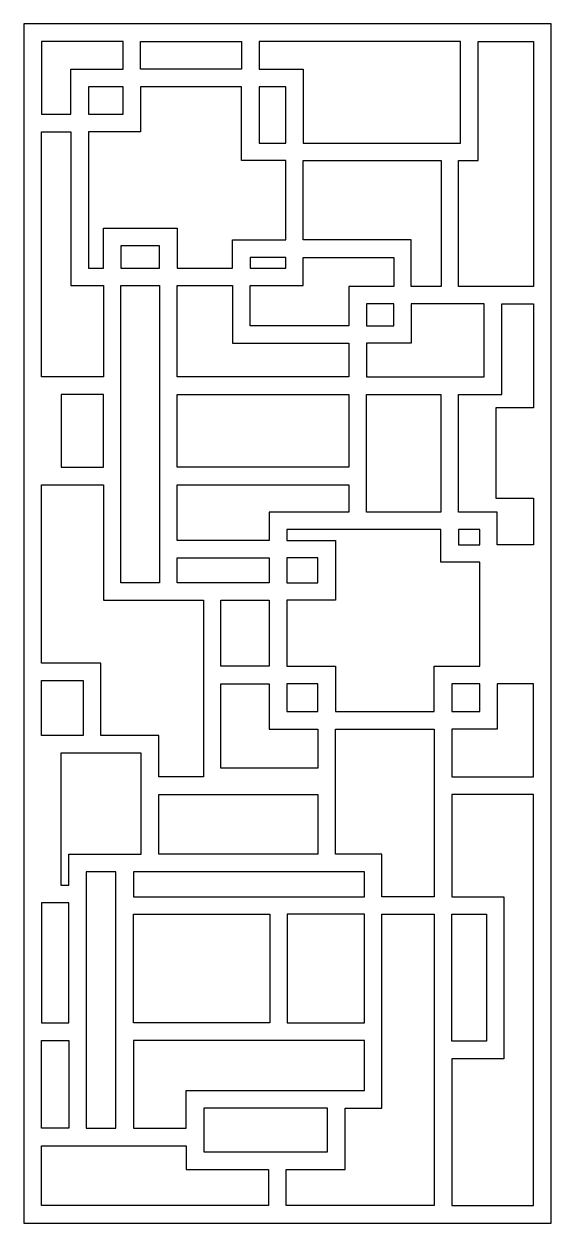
# Model space of a CAD drawing. Extents: x 2748 to 3819, y 261 to 2697.
import ezdxf

# ---------------------------------------------------------------- set-up
doc = ezdxf.new("R2010")
doc.units = 0
doc.layers.add('LAYER_05', color=1, linetype='CONTINUOUS')

msp = doc.modelspace()

# ---------------------------------------------------------------- linework, layer by layer
at = {"layer": 'LAYER_05'}
for points in [[(2747.8, 260.7), (3819.1, 260.7), (3819.1, 2697.2), (2747.8, 2697.2)], [(2783.5, 2513.8), (2843.1, 2513.8), (2843.1, 2605.3), (2949.3, 2605.3), (2949.3, 2661.6), (2783.5, 2661.6)], [(3190, 2605.3), (2984.9, 2605.3), (2984.9, 2661.6), (3190, 2661.6)], [(3225.7, 2605.3), (3315.5, 2605.3), (3315.5, 2455.2), (3635.1, 2455.2), (3635.1, 2661.6), (3225.7, 2661.6)], [(3670.7, 2661.6), (3783.5, 2661.6), (3783.5, 2164), (3631.3, 2164), (3631.3, 2419.6), (3670.7, 2419.6)], [(2878.7, 2478.1), (2878.7, 2201.3), (2909.3, 2201.3), (2909.3, 2282.3), (3059.3, 2282.3), (3059.3, 2201.3), (3171.9, 2201.3), (3171.9, 2258.4), (3279.9, 2258.4), (3279.9, 2419.6), (3190, 2419.6), (3190, 2569.7), (2984.9, 2569.7), (2984.9, 2478.1)], [(2949.3, 2569.7), (2878.7, 2569.7), (2878.7, 2513.8), (2949.3, 2513.8)], [(3225.7, 2569.7), (3225.7, 2455.2), (3279.9, 2455.2), (3279.9, 2569.7)], [(2909.3, 1980), (2783.5, 1980), (2783.5, 2478.1), (2843.1, 2478.1), (2843.1, 2165.6), (2909.3, 2165.6)], [(3535.1, 2164), (3535.1, 2258.4), (3315.5, 2258.4), (3315.5, 2419.6), (3595.6, 2419.6), (3595.6, 2164)], [(2945, 2201.3), (3023.6, 2201.3), (3023.6, 2246.7), (2945, 2246.7)], [(3207.6, 2165.6), (3315.5, 2165.6), (3315.5, 2222.8), (3499.4, 2222.8), (3499.4, 2164), (3408.3, 2164), (3408.3, 2084.1), (3207.6, 2084.1)], [(3207.6, 2201.3), (3279.9, 2201.3), (3279.9, 2222.8), (3207.6, 2222.8)], [(3023.6, 2165.6), (3023.6, 1561.9), (2945, 1561.9), (2945, 2165.6)], [(3408.3, 2048.4), (3408.3, 1980), (3059.3, 1980), (3059.3, 2165.6), (3171.9, 2165.6), (3171.9, 2048.4)], [(3499.4, 2128.4), (3444, 2128.4), (3444, 2084.1), (3499.4, 2084.1)], [(3444, 2048.4), (3444, 1980), (3683.3, 1980), (3683.3, 2128.4), (3535.1, 2128.4), (3535.1, 2048.4)], [(3783.5, 1733.5), (3783.5, 1639), (3709.9, 1639), (3709.9, 1705.5), (3631, 1705.5), (3631, 1944.4), (3718.9, 1944.4), (3718.9, 2128.4), (3783.5, 2128.4), (3783.5, 1917.1), (3706.7, 1917.1), (3706.7, 1733.5)], [(2823.4, 1796.6), (2909.3, 1796.6), (2909.3, 1944.4), (2823.4, 1944.4)], [(3408.3, 1796.6), (3059.3, 1796.6), (3059.3, 1944.4), (3408.3, 1944.4)], [(3595.4, 1944.4), (3595.4, 1705.5), (3444, 1705.5), (3444, 1944.4)], [(2783.5, 1398.5), (2783.5, 1761), (2909.3, 1761), (2909.3, 1526.3), (3112.4, 1526.3), (3112.4, 1167.1), (3021.7, 1167.1), (3021.7, 1251.1), (2903.8, 1251.1), (2903.8, 1398.5)], [(3059.3, 1761), (3408.3, 1761), (3408.3, 1705.5), (3246.2, 1705.5), (3246.2, 1647.8), (3059.3, 1647.8)], [(3674.2, 1603.3), (3595.4, 1603.3), (3595.4, 1669.9), (3281.8, 1669.9), (3281.8, 1647.8), (3381, 1647.8), (3381, 1526.3), (3281.8, 1526.3), (3281.8, 1392), (3381, 1392), (3381, 1299.9), (3581.7, 1299.9), (3581.7, 1392), (3674.2, 1392)], [(3674.2, 1639), (3674.2, 1669.9), (3631, 1669.9), (3631, 1639)], [(3246.2, 1561.9), (3059.3, 1561.9), (3059.3, 1612.2), (3246.2, 1612.2)], [(3281.8, 1561.9), (3345.3, 1561.9), (3345.3, 1612.2), (3281.8, 1612.2)], [(3148, 1392), (3148, 1526.3), (3246.2, 1526.3), (3246.2, 1392)], [(2783.5, 1362.8), (2868.1, 1362.8), (2868.1, 1251.1), (2783.5, 1251.1)], [(3345.3, 1264.3), (3345.3, 1184.9), (3148, 1184.9), (3148, 1356.3), (3246.2, 1356.3), (3246.2, 1264.3)], [(3345.3, 1299.9), (3345.3, 1356.3), (3281.8, 1356.3), (3281.8, 1299.9)], [(3783.5, 1167.1), (3783.5, 1356.3), (3709.9, 1356.3), (3709.9, 1264.3), (3617.4, 1264.3), (3617.4, 1167.1)], [(3674.2, 1356.3), (3617.4, 1356.3), (3617.4, 1299.9), (3674.2, 1299.9)], [(3581.7, 1264.3), (3581.7, 923.8), (3475.3, 923.8), (3475.3, 1010.2), (3381, 1010.2), (3381, 1264.3)], [(2986.1, 1010.2), (2986.1, 1215.4), (2823, 1215.4), (2823, 947.2), (2838.7, 947.2), (2838.7, 1010.2)], [(3345.3, 1131.4), (3345.3, 1010.2), (3021.7, 1010.2), (3021.7, 1131.4)], [(3783.5, 1131.4), (3617.4, 1131.4), (3617.4, 923.8), (3723.5, 923.8), (3723.5, 594.4), (3617.4, 594.4), (3617.4, 296.4), (3783.5, 296.4)], [(2934.8, 453.6), (2934.8, 974.6), (2874.4, 974.6), (2874.4, 453.6)], [(2970.5, 923.8), (3439.7, 923.8), (3439.7, 974.6), (2970.5, 974.6)], [(2783.5, 911.5), (2783.5, 667.2), (2838.7, 667.2), (2838.7, 911.5)], [(2970.5, 667.2), (2970.5, 888.1), (3247.3, 888.1), (3247.3, 667.2)], [(3280.7, 369.6), (3400.4, 369.6), (3400.4, 494), (3475.3, 494), (3475.3, 888.1), (3581.7, 888.1), (3581.7, 296.4), (3280.7, 296.4)], [(3439.7, 667.2), (3439.7, 888.1), (3283, 888.1), (3283, 667.2)], [(3617.4, 630.1), (3617.4, 888.1), (3687.8, 888.1), (3687.8, 630.1)], [(2838.7, 631.6), (2838.7, 453.6), (2783.5, 453.6), (2783.5, 631.6)], [(3439.7, 529.7), (3439.7, 631.6), (2970.5, 631.6), (2970.5, 453.6), (3077.6, 453.6), (3077.6, 529.7)], [(3113.3, 405.2), (3364.8, 405.2), (3364.8, 494), (3113.3, 494)], [(3245, 296.4), (2783.5, 296.4), (2783.5, 417.9), (3077.6, 417.9), (3077.6, 369.6), (3245, 369.6)]]:
    msp.add_lwpolyline(points, close=True, dxfattribs=at)

doc.saveas('drawing.dxf')
